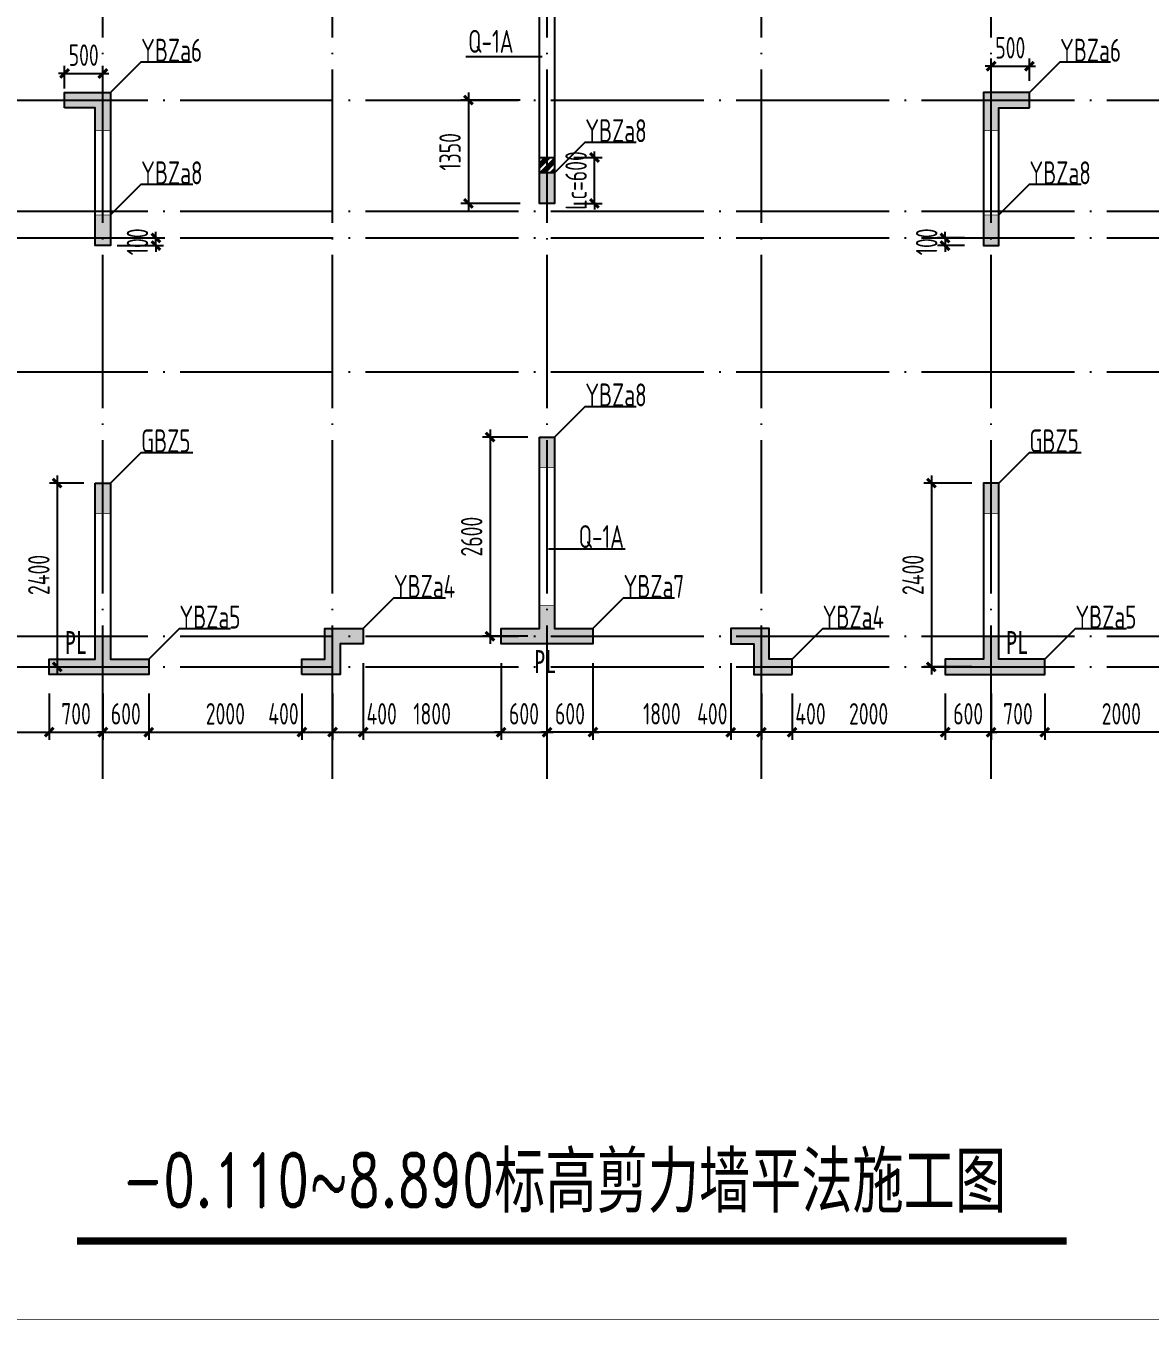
# Model space of a CAD drawing. Extents: x 154268 to 5133249, y -1832900 to 601179.
# Drawn here: x 462998 to 477679, y 571333 to 588232 of the extents above; entities that cross this region are included whole.
import ezdxf
from ezdxf.enums import TextEntityAlignment as Align

# ---------------------------------------------------------------- set-up
doc = ezdxf.new("R2010")
doc.units = 0
doc.header["$LTSCALE"] = 1000
doc.linetypes.add('DOTE', pattern=[2.42, 2, -0.2, 0.02, -0.2])
for name, color, linetype in [('A-ANNO-AXIS', 94, 'Continuous'), ('A-ANNO-DOTE', 15, 'DOTE'), ('DIM', 3, 'Continuous'), ('HZ', 2, 'Continuous'), ('S-FLOOR-说明', 7, 'Continuous'), ('S-WALL-DE-标注', 7, 'Continuous'), ('S-WALL-砼墙', 60, 'Continuous'), ('S-WALL-编号', 7, 'Continuous'), ('WCOL', 7, 'Continuous'), ('WCOL_HATCH', 251, 'Continuous'), ('WCOL_NUM', 7, 'Continuous'), ('梁原位标注', 7, 'Continuous')]:
    doc.layers.add(name, color=color, linetype=linetype)
doc.styles.add('DD', font='romand__.ttf', dxfattribs={"width": 0.7, "bigfont": 'HZTXT.SHX'})
doc.styles.add('TSSD_Dimension', font='tssdeng.shx', dxfattribs={"width": 0.7, "bigfont": 'Hztxt.shx'})
doc.styles.add('TSSD_Label', font='tssdeng.shx', dxfattribs={"width": 0.7, "bigfont": 'hztxt.shx'})
doc.styles.add('TY1', font='')
doc.styles.get('TY1').set_extended_font_data('SimSun')
doc.dimstyles.new('TSSD_100_100$0', dxfattribs={"dimtxt": 280, "dimasz": 80, "dimexe": 100, "dimexo": 250, "dimgap": 100, "dimtad": 1, "dimdec": 0, "dimzin": 0, "dimdsep": 46, "dimtxsty": 'TSSD_Dimension', "dimblk": 'ARCHTICK', "dimcen": 0, "dimdle": 100, "dimclrd": 3, "dimclre": 3, "dimclrt": 7, "dimadec": 0, "dimazin": 0, "dimtfac": 1, "dimtdec": 0, "dimtix": 1, "dimtmove": 2, "dimatfit": 3, "dimldrblk": 'ARCHTICK', "dimfxl": 100, "dimtolj": 1, "dimtzin": 0, "dimarcsym": 0})

# ---------------------------------------------------------------- blocks, each defined once
blk = doc.blocks.new('T4zw1')
at = {"layer": 'A-ANNO-DOTE'}
for p, q in [((1572757, -2354199), (1572757, -2338823)), ((1575757, -2354199), (1575757, -2338823)), ((1578557, -2354199), (1578557, -2338823)), ((1581357, -2354199), (1581357, -2338823)), ((1584357, -2354199), (1584357, -2338823)), ((1554406, -2345337), (1601542, -2345337)), ((1554406, -2346787), (1601542, -2346787)), ((1554406, -2347137), (1601542, -2347137)), ((1554406, -2348887), (1601542, -2348887)), ((1554406, -2352337), (1601542, -2352337)), ((1554406, -2352737), (1601542, -2352737))]:
    blk.add_line(p, q, dxfattribs=at)
blk = doc.blocks.new('_ArchTick')
at = {"color": 0, "linetype": 'ByBlock', "const_width": 0.5}
blk.add_lwpolyline([(-0.71, -0.71), (0.71, 0.71)], dxfattribs=at)
blk = doc.blocks.new('*D219')
at = {"layer": 'Defpoints', "color": 0, "transparency": 16777216}
for p in [(14280, 753), (16280, 753), (16280, 0)]:
    blk.add_point(p, dxfattribs=at)
at = {"layer": 'DIM', "color": 3, "lineweight": -2, "transparency": 16777216}
for p, q in [((14280, 503), (14280, -100)), ((16280, 503), (16280, -100)), ((14180, 0), (16380, 0))]:
    blk.add_line(p, q, dxfattribs=at)
at = {"layer": 'DIM', "color": 3, "lineweight": -2, "transparency": 16777216, "xscale": 80, "yscale": 80, "zscale": 80, "rotation": 180}
blk.add_blockref('_ArchTick', (14280, 0), dxfattribs=at)
at = {"layer": 'DIM', "color": 3, "lineweight": -2, "transparency": 16777216, "xscale": 80, "yscale": 80, "zscale": 80}
blk.add_blockref('_ArchTick', (16280, 0), dxfattribs=at)
at = {"layer": 'DIM', "color": 7, "transparency": 16777216, "insert": (15280, 240), "char_height": 280, "attachment_point": 5, "style": 'TSSD_Dimension'}
blk.add_mtext('\\A1;2000', dxfattribs=at)
blk = doc.blocks.new('*D220')
at = {"layer": 'Defpoints', "color": 0, "transparency": 16777216}
for p in [(16280, 753), (16980, 753), (16980, 0)]:
    blk.add_point(p, dxfattribs=at)
at = {"layer": 'DIM', "color": 3, "lineweight": -2, "transparency": 16777216}
for p, q in [((16280, 503), (16280, -100)), ((16980, 503), (16980, -100)), ((16180, 0), (17080, 0))]:
    blk.add_line(p, q, dxfattribs=at)
at = {"layer": 'DIM', "color": 3, "lineweight": -2, "transparency": 16777216, "xscale": 80, "yscale": 80, "zscale": 80, "rotation": 180}
blk.add_blockref('_ArchTick', (16280, 0), dxfattribs=at)
at = {"layer": 'DIM', "color": 3, "lineweight": -2, "transparency": 16777216, "xscale": 80, "yscale": 80, "zscale": 80}
blk.add_blockref('_ArchTick', (16980, 0), dxfattribs=at)
at = {"layer": 'DIM', "color": 7, "transparency": 16777216, "insert": (16630, 240), "char_height": 280, "attachment_point": 5, "style": 'TSSD_Dimension'}
blk.add_mtext('\\A1;700', dxfattribs=at)
blk = doc.blocks.new('*D221')
at = {"layer": 'Defpoints', "color": 0, "transparency": 16777216}
for p in [(16980, 753), (17580, 753), (17580, 0)]:
    blk.add_point(p, dxfattribs=at)
at = {"layer": 'DIM', "color": 3, "lineweight": -2, "transparency": 16777216}
for p, q in [((16980, 503), (16980, -100)), ((17580, 503), (17580, -100)), ((16980, 0), (16900, 0)), ((16980, 0), (17580, 0)), ((17580, 0), (17660, 0))]:
    blk.add_line(p, q, dxfattribs=at)
at = {"layer": 'DIM', "color": 3, "lineweight": -2, "transparency": 16777216, "xscale": 80, "yscale": 80, "zscale": 80}
blk.add_blockref('_ArchTick', (16980, 0), dxfattribs=at)
at = {"layer": 'DIM', "color": 3, "lineweight": -2, "transparency": 16777216, "xscale": 80, "yscale": 80, "zscale": 80, "rotation": 180}
blk.add_blockref('_ArchTick', (17580, 0), dxfattribs=at)
at = {"layer": 'DIM', "color": 7, "transparency": 16777216, "insert": (17280, 240), "char_height": 280, "attachment_point": 5, "style": 'TSSD_Dimension'}
blk.add_mtext('\\A1;600', dxfattribs=at)
blk = doc.blocks.new('*D222')
at = {"layer": 'Defpoints', "color": 0, "transparency": 16777216}
for p in [(17580, 753), (19580, 753), (19580, 0)]:
    blk.add_point(p, dxfattribs=at)
at = {"layer": 'DIM', "color": 3, "lineweight": -2, "transparency": 16777216}
for p, q in [((17580, 503), (17580, -100)), ((19580, 503), (19580, -100)), ((17480, 0), (19680, 0))]:
    blk.add_line(p, q, dxfattribs=at)
at = {"layer": 'DIM', "color": 3, "lineweight": -2, "transparency": 16777216, "xscale": 80, "yscale": 80, "zscale": 80, "rotation": 180}
blk.add_blockref('_ArchTick', (17580, 0), dxfattribs=at)
at = {"layer": 'DIM', "color": 3, "lineweight": -2, "transparency": 16777216, "xscale": 80, "yscale": 80, "zscale": 80}
blk.add_blockref('_ArchTick', (19580, 0), dxfattribs=at)
at = {"layer": 'DIM', "color": 7, "transparency": 16777216, "insert": (18580, 240), "char_height": 280, "attachment_point": 5, "style": 'TSSD_Dimension'}
blk.add_mtext('\\A1;2000', dxfattribs=at)
blk = doc.blocks.new('*D223')
at = {"layer": 'Defpoints', "color": 0, "transparency": 16777216}
for p in [(19580, 753), (19980, 753), (19980, 0)]:
    blk.add_point(p, dxfattribs=at)
at = {"layer": 'DIM', "color": 3, "lineweight": -2, "transparency": 16777216}
for p, q in [((19580, 503), (19580, -100)), ((19980, 503), (19980, -100)), ((19480, 0), (20080, 0))]:
    blk.add_line(p, q, dxfattribs=at)
at = {"layer": 'DIM', "color": 3, "lineweight": -2, "transparency": 16777216, "xscale": 80, "yscale": 80, "zscale": 80, "rotation": 180}
blk.add_blockref('_ArchTick', (19580, 0), dxfattribs=at)
at = {"layer": 'DIM', "color": 3, "lineweight": -2, "transparency": 16777216, "xscale": 80, "yscale": 80, "zscale": 80}
blk.add_blockref('_ArchTick', (19980, 0), dxfattribs=at)
at = {"layer": 'DIM', "color": 7, "transparency": 16777216, "insert": (19339, 240), "char_height": 280, "attachment_point": 5, "style": 'TSSD_Dimension'}
blk.add_mtext('\\A1;400', dxfattribs=at)
blk = doc.blocks.new('*D224')
at = {"layer": 'Defpoints', "color": 0, "transparency": 16777216}
for p in [(20380, 1153), (19980, 753), (20380, 0)]:
    blk.add_point(p, dxfattribs=at)
at = {"layer": 'DIM', "color": 3, "lineweight": -2, "transparency": 16777216}
for p, q in [((20380, 903), (20380, -100)), ((19980, 503), (19980, -100)), ((19880, 0), (20480, 0))]:
    blk.add_line(p, q, dxfattribs=at)
at = {"layer": 'DIM', "color": 3, "lineweight": -2, "transparency": 16777216, "xscale": 80, "yscale": 80, "zscale": 80, "rotation": 180}
blk.add_blockref('_ArchTick', (19980, 0), dxfattribs=at)
at = {"layer": 'DIM', "color": 3, "lineweight": -2, "transparency": 16777216, "xscale": 80, "yscale": 80, "zscale": 80}
blk.add_blockref('_ArchTick', (20380, 0), dxfattribs=at)
at = {"layer": 'DIM', "color": 7, "transparency": 16777216, "insert": (20621, 240), "char_height": 280, "attachment_point": 5, "style": 'TSSD_Dimension'}
blk.add_mtext('\\A1;400', dxfattribs=at)
blk = doc.blocks.new('*D225')
at = {"layer": 'Defpoints', "color": 0, "transparency": 16777216}
for p in [(20380, 1153), (22180, 1153), (22180, 0)]:
    blk.add_point(p, dxfattribs=at)
at = {"layer": 'DIM', "color": 3, "lineweight": -2, "transparency": 16777216}
for p, q in [((20380, 903), (20380, -100)), ((22180, 903), (22180, -100)), ((20280, 0), (22280, 0))]:
    blk.add_line(p, q, dxfattribs=at)
at = {"layer": 'DIM', "color": 3, "lineweight": -2, "transparency": 16777216, "xscale": 80, "yscale": 80, "zscale": 80, "rotation": 180}
blk.add_blockref('_ArchTick', (20380, 0), dxfattribs=at)
at = {"layer": 'DIM', "color": 3, "lineweight": -2, "transparency": 16777216, "xscale": 80, "yscale": 80, "zscale": 80}
blk.add_blockref('_ArchTick', (22180, 0), dxfattribs=at)
at = {"layer": 'DIM', "color": 7, "transparency": 16777216, "insert": (21280, 240), "char_height": 280, "attachment_point": 5, "style": 'TSSD_Dimension'}
blk.add_mtext('\\A1;1800', dxfattribs=at)
blk = doc.blocks.new('*D226')
at = {"layer": 'Defpoints', "color": 0, "transparency": 16777216}
for p in [(22180, 1153), (22780, 1153), (22780, 0)]:
    blk.add_point(p, dxfattribs=at)
at = {"layer": 'DIM', "color": 3, "lineweight": -2, "transparency": 16777216}
for p, q in [((22180, 903), (22180, -100)), ((22780, 903), (22780, -100)), ((22180, 0), (22100, 0)), ((22180, 0), (22780, 0)), ((22780, 0), (22860, 0))]:
    blk.add_line(p, q, dxfattribs=at)
at = {"layer": 'DIM', "color": 3, "lineweight": -2, "transparency": 16777216, "xscale": 80, "yscale": 80, "zscale": 80}
blk.add_blockref('_ArchTick', (22180, 0), dxfattribs=at)
at = {"layer": 'DIM', "color": 3, "lineweight": -2, "transparency": 16777216, "xscale": 80, "yscale": 80, "zscale": 80, "rotation": 180}
blk.add_blockref('_ArchTick', (22780, 0), dxfattribs=at)
at = {"layer": 'DIM', "color": 7, "transparency": 16777216, "insert": (22480, 240), "char_height": 280, "attachment_point": 5, "style": 'TSSD_Dimension'}
blk.add_mtext('\\A1;600', dxfattribs=at)
blk = doc.blocks.new('*D273')
at = {"layer": 'Defpoints', "color": 0, "transparency": 16777216}
for p in [(29280, 753), (31280, 753), (29280, 0)]:
    blk.add_point(p, dxfattribs=at)
at = {"layer": 'DIM', "color": 3, "lineweight": -2, "transparency": 16777216}
for p, q in [((29280, 503), (29280, -100)), ((31280, 503), (31280, -100)), ((31380, 0), (29180, 0))]:
    blk.add_line(p, q, dxfattribs=at)
at = {"layer": 'DIM', "color": 3, "lineweight": -2, "transparency": 16777216, "xscale": 80, "yscale": 80, "zscale": 80, "rotation": 180}
blk.add_blockref('_ArchTick', (29280, 0), dxfattribs=at)
at = {"layer": 'DIM', "color": 3, "lineweight": -2, "transparency": 16777216, "xscale": 80, "yscale": 80, "zscale": 80}
blk.add_blockref('_ArchTick', (31280, 0), dxfattribs=at)
at = {"layer": 'DIM', "color": 7, "transparency": 16777216, "insert": (30280, 240), "char_height": 280, "attachment_point": 5, "style": 'TSSD_Dimension'}
blk.add_mtext('\\A1;2000', dxfattribs=at)
blk = doc.blocks.new('*D274')
at = {"layer": 'Defpoints', "color": 0, "transparency": 16777216}
for p in [(28580, 753), (29280, 753), (28580, 0)]:
    blk.add_point(p, dxfattribs=at)
at = {"layer": 'DIM', "color": 3, "lineweight": -2, "transparency": 16777216}
for p, q in [((28580, 503), (28580, -100)), ((29280, 503), (29280, -100)), ((29380, 0), (28480, 0))]:
    blk.add_line(p, q, dxfattribs=at)
at = {"layer": 'DIM', "color": 3, "lineweight": -2, "transparency": 16777216, "xscale": 80, "yscale": 80, "zscale": 80, "rotation": 180}
blk.add_blockref('_ArchTick', (28580, 0), dxfattribs=at)
at = {"layer": 'DIM', "color": 3, "lineweight": -2, "transparency": 16777216, "xscale": 80, "yscale": 80, "zscale": 80}
blk.add_blockref('_ArchTick', (29280, 0), dxfattribs=at)
at = {"layer": 'DIM', "color": 7, "transparency": 16777216, "insert": (28930, 240), "char_height": 280, "attachment_point": 5, "style": 'TSSD_Dimension'}
blk.add_mtext('\\A1;700', dxfattribs=at)
blk = doc.blocks.new('*D275')
at = {"layer": 'Defpoints', "color": 0, "transparency": 16777216}
for p in [(27980, 753), (28580, 753), (27980, 0)]:
    blk.add_point(p, dxfattribs=at)
at = {"layer": 'DIM', "color": 3, "lineweight": -2, "transparency": 16777216}
for p, q in [((27980, 503), (27980, -100)), ((28580, 503), (28580, -100)), ((27980, 0), (27900, 0)), ((28580, 0), (27980, 0)), ((28580, 0), (28660, 0))]:
    blk.add_line(p, q, dxfattribs=at)
at = {"layer": 'DIM', "color": 3, "lineweight": -2, "transparency": 16777216, "xscale": 80, "yscale": 80, "zscale": 80}
blk.add_blockref('_ArchTick', (27980, 0), dxfattribs=at)
at = {"layer": 'DIM', "color": 3, "lineweight": -2, "transparency": 16777216, "xscale": 80, "yscale": 80, "zscale": 80, "rotation": 180}
blk.add_blockref('_ArchTick', (28580, 0), dxfattribs=at)
at = {"layer": 'DIM', "color": 7, "transparency": 16777216, "insert": (28280, 240), "char_height": 280, "attachment_point": 5, "style": 'TSSD_Dimension'}
blk.add_mtext('\\A1;600', dxfattribs=at)
blk = doc.blocks.new('*D276')
at = {"layer": 'Defpoints', "color": 0, "transparency": 16777216}
for p in [(25980, 753), (27980, 753), (25980, 0)]:
    blk.add_point(p, dxfattribs=at)
at = {"layer": 'DIM', "color": 3, "lineweight": -2, "transparency": 16777216}
for p, q in [((25980, 503), (25980, -100)), ((27980, 503), (27980, -100)), ((28080, 0), (25880, 0))]:
    blk.add_line(p, q, dxfattribs=at)
at = {"layer": 'DIM', "color": 3, "lineweight": -2, "transparency": 16777216, "xscale": 80, "yscale": 80, "zscale": 80, "rotation": 180}
blk.add_blockref('_ArchTick', (25980, 0), dxfattribs=at)
at = {"layer": 'DIM', "color": 3, "lineweight": -2, "transparency": 16777216, "xscale": 80, "yscale": 80, "zscale": 80}
blk.add_blockref('_ArchTick', (27980, 0), dxfattribs=at)
at = {"layer": 'DIM', "color": 7, "transparency": 16777216, "insert": (26980, 240), "char_height": 280, "attachment_point": 5, "style": 'TSSD_Dimension'}
blk.add_mtext('\\A1;2000', dxfattribs=at)
blk = doc.blocks.new('*D277')
at = {"layer": 'Defpoints', "color": 0, "transparency": 16777216}
for p in [(25580, 753), (25980, 753), (25580, 0)]:
    blk.add_point(p, dxfattribs=at)
at = {"layer": 'DIM', "color": 3, "lineweight": -2, "transparency": 16777216}
for p, q in [((25580, 503), (25580, -100)), ((25980, 503), (25980, -100)), ((26080, 0), (25480, 0))]:
    blk.add_line(p, q, dxfattribs=at)
at = {"layer": 'DIM', "color": 3, "lineweight": -2, "transparency": 16777216, "xscale": 80, "yscale": 80, "zscale": 80, "rotation": 180}
blk.add_blockref('_ArchTick', (25580, 0), dxfattribs=at)
at = {"layer": 'DIM', "color": 3, "lineweight": -2, "transparency": 16777216, "xscale": 80, "yscale": 80, "zscale": 80}
blk.add_blockref('_ArchTick', (25980, 0), dxfattribs=at)
at = {"layer": 'DIM', "color": 7, "transparency": 16777216, "insert": (26221, 240), "char_height": 280, "attachment_point": 5, "style": 'TSSD_Dimension'}
blk.add_mtext('\\A1;400', dxfattribs=at)
blk = doc.blocks.new('*D278')
at = {"layer": 'Defpoints', "color": 0, "transparency": 16777216}
for p in [(25180, 1153), (25580, 753), (25180, 0)]:
    blk.add_point(p, dxfattribs=at)
at = {"layer": 'DIM', "color": 3, "lineweight": -2, "transparency": 16777216}
for p, q in [((25180, 903), (25180, -100)), ((25580, 503), (25580, -100)), ((25680, 0), (25080, 0))]:
    blk.add_line(p, q, dxfattribs=at)
at = {"layer": 'DIM', "color": 3, "lineweight": -2, "transparency": 16777216, "xscale": 80, "yscale": 80, "zscale": 80, "rotation": 180}
blk.add_blockref('_ArchTick', (25180, 0), dxfattribs=at)
at = {"layer": 'DIM', "color": 3, "lineweight": -2, "transparency": 16777216, "xscale": 80, "yscale": 80, "zscale": 80}
blk.add_blockref('_ArchTick', (25580, 0), dxfattribs=at)
at = {"layer": 'DIM', "color": 7, "transparency": 16777216, "insert": (24939, 240), "char_height": 280, "attachment_point": 5, "style": 'TSSD_Dimension'}
blk.add_mtext('\\A1;400', dxfattribs=at)
blk = doc.blocks.new('*D279')
at = {"layer": 'Defpoints', "color": 0, "transparency": 16777216}
for p in [(23380, 1153), (25180, 1153), (23380, 0)]:
    blk.add_point(p, dxfattribs=at)
at = {"layer": 'DIM', "color": 3, "lineweight": -2, "transparency": 16777216}
for p, q in [((23380, 903), (23380, -100)), ((25180, 903), (25180, -100)), ((25280, 0), (23280, 0))]:
    blk.add_line(p, q, dxfattribs=at)
at = {"layer": 'DIM', "color": 3, "lineweight": -2, "transparency": 16777216, "xscale": 80, "yscale": 80, "zscale": 80, "rotation": 180}
blk.add_blockref('_ArchTick', (23380, 0), dxfattribs=at)
at = {"layer": 'DIM', "color": 3, "lineweight": -2, "transparency": 16777216, "xscale": 80, "yscale": 80, "zscale": 80}
blk.add_blockref('_ArchTick', (25180, 0), dxfattribs=at)
at = {"layer": 'DIM', "color": 7, "transparency": 16777216, "insert": (24280, 240), "char_height": 280, "attachment_point": 5, "style": 'TSSD_Dimension'}
blk.add_mtext('\\A1;1800', dxfattribs=at)
blk = doc.blocks.new('*D280')
at = {"layer": 'Defpoints', "color": 0, "transparency": 16777216}
for p in [(22780, 1153), (23380, 1153), (22780, 0)]:
    blk.add_point(p, dxfattribs=at)
at = {"layer": 'DIM', "color": 3, "lineweight": -2, "transparency": 16777216}
for p, q in [((22780, 903), (22780, -100)), ((23380, 903), (23380, -100)), ((22780, 0), (22700, 0)), ((23380, 0), (22780, 0)), ((23380, 0), (23460, 0))]:
    blk.add_line(p, q, dxfattribs=at)
at = {"layer": 'DIM', "color": 3, "lineweight": -2, "transparency": 16777216, "xscale": 80, "yscale": 80, "zscale": 80}
blk.add_blockref('_ArchTick', (22780, 0), dxfattribs=at)
at = {"layer": 'DIM', "color": 3, "lineweight": -2, "transparency": 16777216, "xscale": 80, "yscale": 80, "zscale": 80, "rotation": 180}
blk.add_blockref('_ArchTick', (23380, 0), dxfattribs=at)
at = {"layer": 'DIM', "color": 7, "transparency": 16777216, "insert": (23080, 240), "char_height": 280, "attachment_point": 5, "style": 'TSSD_Dimension'}
blk.add_mtext('\\A1;600', dxfattribs=at)
blk = doc.blocks.new('*D284')
at = {"layer": 'Defpoints', "color": 0, "transparency": 16777216}
for p in [(16980, 8600), (16480, 8153), (16980, 8153)]:
    blk.add_point(p, dxfattribs=at)
at = {"layer": 'DIM', "color": 3, "lineweight": -2, "transparency": 16777216}
for p, q in [((16480, 8403), (16480, 8700)), ((16980, 8403), (16980, 8700)), ((16480, 8600), (16400, 8600)), ((16480, 8600), (16980, 8600)), ((16980, 8600), (17060, 8600))]:
    blk.add_line(p, q, dxfattribs=at)
at = {"layer": 'DIM', "color": 3, "lineweight": -2, "transparency": 16777216, "xscale": 80, "yscale": 80, "zscale": 80}
blk.add_blockref('_ArchTick', (16480, 8600), dxfattribs=at)
at = {"layer": 'DIM', "color": 3, "lineweight": -2, "transparency": 16777216, "xscale": 80, "yscale": 80, "zscale": 80, "rotation": 180}
blk.add_blockref('_ArchTick', (16980, 8600), dxfattribs=at)
at = {"layer": 'DIM', "color": 7, "transparency": 16777216, "insert": (16730, 8840), "char_height": 280, "attachment_point": 5, "style": 'TSSD_Dimension'}
blk.add_mtext('\\A1;500', dxfattribs=at)
blk = doc.blocks.new('*D285')
at = {"layer": 'Defpoints', "color": 0, "transparency": 16777216}
for p in [(22680, 8253), (21754, 6903), (22680, 6903)]:
    blk.add_point(p, dxfattribs=at)
at = {"layer": 'DIM', "color": 3, "lineweight": -2, "transparency": 16777216}
for p, q in [((21754, 8353), (21754, 6803)), ((22430, 8253), (21654, 8253)), ((22430, 6903), (21654, 6903))]:
    blk.add_line(p, q, dxfattribs=at)
at = {"layer": 'DIM', "color": 3, "lineweight": -2, "transparency": 16777216, "xscale": 80, "yscale": 80, "zscale": 80}
for p, rotation in [((21754, 8253), 90), ((21754, 6903), 270)]:
    blk.add_blockref('_ArchTick', p, dxfattribs=dict(at, rotation=rotation))
at = {"layer": 'DIM', "color": 7, "transparency": 16777216, "insert": (21514, 7578), "char_height": 280, "attachment_point": 5, "rotation": 90, "style": 'TSSD_Dimension'}
blk.add_mtext('\\A1;1350', dxfattribs=at)
blk = doc.blocks.new('*D290')
at = {"layer": 'Defpoints', "color": 0, "transparency": 16777216}
for p in [(16980, 3253), (16209, 853), (16384, 853)]:
    blk.add_point(p, dxfattribs=at)
at = {"layer": 'DIM', "color": 3, "lineweight": -2, "transparency": 16777216}
for p, q in [((16730, 3253), (16284, 3253)), ((16384, 3353), (16384, 753)), ((16459, 853), (16484, 853))]:
    blk.add_line(p, q, dxfattribs=at)
at = {"layer": 'DIM', "color": 3, "lineweight": -2, "transparency": 16777216, "xscale": 80, "yscale": 80, "zscale": 80}
for p, rotation in [((16384, 3253), 90), ((16384, 853), 270)]:
    blk.add_blockref('_ArchTick', p, dxfattribs=dict(at, rotation=rotation))
at = {"layer": 'DIM', "color": 7, "transparency": 16777216, "insert": (16144, 2053), "char_height": 280, "attachment_point": 5, "rotation": 90, "style": 'TSSD_Dimension'}
blk.add_mtext('\\A1;2400', dxfattribs=at)
blk = doc.blocks.new('*D318')
at = {"layer": 'Defpoints', "color": 0, "transparency": 16777216}
for p in [(28480, 6453), (27978, 6353), (28480, 6353)]:
    blk.add_point(p, dxfattribs=at)
at = {"layer": 'DIM', "color": 3, "lineweight": -2, "transparency": 16777216}
for p, q in [((28230, 6453), (27878, 6453)), ((27978, 6453), (27978, 6533)), ((27978, 6453), (27978, 6353)), ((28230, 6353), (27878, 6353)), ((27978, 6353), (27978, 6273))]:
    blk.add_line(p, q, dxfattribs=at)
at = {"layer": 'DIM', "color": 3, "lineweight": -2, "transparency": 16777216, "xscale": 80, "yscale": 80, "zscale": 80}
for p, rotation in [((27978, 6453), 270), ((27978, 6353), 90)]:
    blk.add_blockref('_ArchTick', p, dxfattribs=dict(at, rotation=rotation))
at = {"layer": 'DIM', "color": 7, "transparency": 16777216, "insert": (27738, 6403), "char_height": 280, "attachment_point": 5, "rotation": 90, "style": 'TSSD_Dimension'}
blk.add_mtext('\\A1;100', dxfattribs=at)
blk = doc.blocks.new('*D321')
at = {"layer": 'Defpoints', "color": 0, "transparency": 16777216}
for p in [(29080, 8696), (28580, 8253), (29080, 8253)]:
    blk.add_point(p, dxfattribs=at)
at = {"layer": 'DIM', "color": 3, "lineweight": -2, "transparency": 16777216}
for p, q in [((28580, 8503), (28580, 8796)), ((29080, 8503), (29080, 8796)), ((28580, 8696), (28500, 8696)), ((28580, 8696), (29080, 8696)), ((29080, 8696), (29160, 8696))]:
    blk.add_line(p, q, dxfattribs=at)
at = {"layer": 'DIM', "color": 3, "lineweight": -2, "transparency": 16777216, "xscale": 80, "yscale": 80, "zscale": 80}
blk.add_blockref('_ArchTick', (28580, 8696), dxfattribs=at)
at = {"layer": 'DIM', "color": 3, "lineweight": -2, "transparency": 16777216, "xscale": 80, "yscale": 80, "zscale": 80, "rotation": 180}
blk.add_blockref('_ArchTick', (29080, 8696), dxfattribs=at)
at = {"layer": 'DIM', "color": 7, "transparency": 16777216, "insert": (28830, 8936), "char_height": 280, "attachment_point": 5, "style": 'TSSD_Dimension'}
blk.add_mtext('\\A1;500', dxfattribs=at)
blk = doc.blocks.new('*D354')
at = {"layer": 'Defpoints', "color": 0, "transparency": 16777216}
for p in [(22780, 3853), (22036, 1253), (22780, 1253)]:
    blk.add_point(p, dxfattribs=at)
at = {"layer": 'DIM', "color": 3, "lineweight": -2, "transparency": 16777216}
for p, q in [((22036, 3953), (22036, 1153)), ((22530, 3853), (21936, 3853)), ((22530, 1253), (21936, 1253))]:
    blk.add_line(p, q, dxfattribs=at)
at = {"layer": 'DIM', "color": 3, "lineweight": -2, "transparency": 16777216, "xscale": 80, "yscale": 80, "zscale": 80}
for p, rotation in [((22036, 3853), 90), ((22036, 1253), 270)]:
    blk.add_blockref('_ArchTick', p, dxfattribs=dict(at, rotation=rotation))
at = {"layer": 'DIM', "color": 7, "transparency": 16777216, "insert": (21796, 2553), "char_height": 280, "attachment_point": 5, "rotation": 90, "style": 'TSSD_Dimension'}
blk.add_mtext('\\A1;2600', dxfattribs=at)
blk = doc.blocks.new('*D355')
at = {"layer": 'Defpoints', "color": 0, "transparency": 16777216}
for p in [(28580, 3253), (27799, 853), (28580, 853)]:
    blk.add_point(p, dxfattribs=at)
at = {"layer": 'DIM', "color": 3, "lineweight": -2, "transparency": 16777216}
for p, q in [((28330, 3253), (27699, 3253)), ((27799, 3353), (27799, 753)), ((28330, 853), (27699, 853))]:
    blk.add_line(p, q, dxfattribs=at)
at = {"layer": 'DIM', "color": 3, "lineweight": -2, "transparency": 16777216, "xscale": 80, "yscale": 80, "zscale": 80}
for p, rotation in [((27799, 3253), 90), ((27799, 853), 270)]:
    blk.add_blockref('_ArchTick', p, dxfattribs=dict(at, rotation=rotation))
at = {"layer": 'DIM', "color": 7, "transparency": 16777216, "insert": (27559, 2053), "char_height": 280, "attachment_point": 5, "rotation": 90, "style": 'TSSD_Dimension'}
blk.add_mtext('\\A1;2400', dxfattribs=at)
blk = doc.blocks.new('*D363')
at = {"layer": 'Defpoints', "color": 0, "transparency": 16777216}
for p in [(16916, 6453), (17672, 6453), (16916, 6353)]:
    blk.add_point(p, dxfattribs=at)
at = {"layer": 'DIM', "color": 3, "lineweight": -2, "transparency": 16777216}
for p, q in [((17166, 6453), (17772, 6453)), ((17672, 6453), (17672, 6533)), ((17672, 6353), (17672, 6453)), ((17166, 6353), (17772, 6353)), ((17672, 6353), (17672, 6273))]:
    blk.add_line(p, q, dxfattribs=at)
at = {"layer": 'DIM', "color": 3, "lineweight": -2, "transparency": 16777216, "xscale": 80, "yscale": 80, "zscale": 80}
for p, rotation in [((17672, 6453), 270), ((17672, 6353), 90)]:
    blk.add_blockref('_ArchTick', p, dxfattribs=dict(at, rotation=rotation))
at = {"layer": 'DIM', "color": 7, "transparency": 16777216, "insert": (17432, 6403), "char_height": 280, "attachment_point": 5, "rotation": 90, "style": 'TSSD_Dimension'}
blk.add_mtext('\\A1;100', dxfattribs=at)
blk = doc.blocks.new('*D3798')
at = {"layer": 'Defpoints', "color": 0, "transparency": 16777216}
for p in [(469903, 586513), (470423, 586513), (469903, 585913)]:
    blk.add_point(p, dxfattribs=at)
at = {"layer": 'DIM', "color": 3, "lineweight": -2, "transparency": 16777216}
for p, q in [((470423, 586513), (470423, 586593)), ((470153, 586513), (470523, 586513)), ((470423, 585913), (470423, 586513)), ((470153, 585913), (470523, 585913)), ((470423, 585913), (470423, 585833))]:
    blk.add_line(p, q, dxfattribs=at)
at = {"layer": 'DIM', "color": 3, "lineweight": -2, "transparency": 16777216, "xscale": 80, "yscale": 80, "zscale": 80}
for p, rotation in [((470423, 586513), 270), ((470423, 585913), 90)]:
    blk.add_blockref('_ArchTick', p, dxfattribs=dict(at, rotation=rotation))
at = {"layer": 'DIM', "color": 7, "transparency": 16777216, "insert": (470183, 586213), "char_height": 280, "attachment_point": 5, "rotation": 90, "style": 'TSSD_Dimension'}
blk.add_mtext('\\A1;Lc=600', dxfattribs=at)
blk = doc.blocks.new('7-4q1a')
at = {"layer": 'S-WALL-砼墙'}
for points in [[(15700, 500), (15700, 700), (17500, 700), (17500, 500), (16700, 500), (16700, -2900), (16500, -2900), (16500, 500)], [(10300, -1650), (10300, -1450), (10900, -1450), (10900, -3450), (10700, -3450), (10700, -1650)], [(22900, -1650), (22900, -1450), (22300, -1450), (22300, -3450), (22500, -3450), (22500, -1650)], [(16500, -5950), (16700, -5950), (16700, -8450), (17200, -8450), (17200, -8650), (16000, -8650), (16000, -8450), (16500, -8450)], [(10700, -6550), (10900, -6550), (10900, -8850), (11400, -8850), (11400, -9050), (10100, -9050), (10100, -8850), (10700, -8850)], [(22500, -6550), (22300, -6550), (22300, -8850), (21800, -8850), (21800, -9050), (23100, -9050), (23100, -8850), (22500, -8850)], [(13400, -9050), (13400, -8850), (13700, -8850), (13700, -8450), (14200, -8450), (14200, -8650), (13900, -8650), (13900, -9050)], [(19800, -9050), (19800, -8850), (19500, -8850), (19500, -8450), (19000, -8450), (19000, -8650), (19300, -8650), (19300, -9050)]]:
    blk.add_lwpolyline(points, close=True, dxfattribs=at)
blk = doc.blocks.new('2T4QBZ4')
at = {"layer": 'DIM'}
for base, p1, p2, picture, middle in [((16980, 8600.5), (16480, 8153.2), (16980, 8153.2), '*D284', (16730, 8840.5)), ((29080, 8695.6), (28580, 8253.2), (29080, 8253.2), '*D321', (28830, 8935.6)), ((22180, 0), (20380, 1153.2), (22180, 1153.2), '*D225', (21280, 240)), ((22780, 0), (22180, 1153.2), (22780, 1153.2), '*D226', (22480, 240)), ((16280, 0), (14280, 753.2), (16280, 753.2), '*D219', (15280, 240)), ((16980, 0), (16280, 753.2), (16980, 753.2), '*D220', (16630, 240)), ((17580, 0), (16980, 753.2), (17580, 753.2), '*D221', (17280, 240)), ((19580, 0), (17580, 753.2), (19580, 753.2), '*D222', (18580, 240))]:
    dim = blk.add_linear_dim(base=base, p1=p1, p2=p2, dimstyle='TSSD_100_100$0', dxfattribs=at)
    dim.commit()
    dim.dimension.update_dxf_attribs({"geometry": picture, "text_midpoint": middle})
for base, p1, p2, angle, picture, middle in [((21753.6, 6903.2), (22680, 8253.2), (22680, 6903.2), 90, '*D285', (21513.6, 7578.2)), ((17672.4, 6453.2), (16916, 6353.2), (16916, 6453.2), 90, '*D363', (17432.4, 6403.2)), ((27977.8, 6353.2), (28480, 6453.2), (28480, 6353.2), 90, '*D318', (27737.8, 6403.2)), ((22035.8, 1253.2), (22780, 3853.2), (22780, 1253.2), 90, '*D354', (21795.8, 2553.2)), ((16383.6, 853.2), (16980, 3253.2), (16208.7, 853.2), 90, '*D290', (16143.6, 2053.2)), ((27798.8, 853.2), (28580, 3253.2), (28580, 853.2), 90, '*D355', (27558.8, 2053.2)), ((22780, 0), (23380, 1153.2), (22780, 1153.2), 180, '*D280', (23080, 240)), ((23380, 0), (25180, 1153.2), (23380, 1153.2), 180, '*D279', (24280, 240)), ((25980, 0), (27980, 753.2), (25980, 753.2), 180, '*D276', (26980, 240)), ((27980, 0), (28580, 753.2), (27980, 753.2), 180, '*D275', (28280, 240)), ((28580, 0), (29280, 753.2), (28580, 753.2), 180, '*D274', (28930, 240)), ((29280, 0), (31280, 753.2), (29280, 753.2), 180, '*D273', (30280, 240))]:
    dim = blk.add_linear_dim(base=base, p1=p1, p2=p2, angle=angle, dimstyle='TSSD_100_100$0', dxfattribs=at)
    dim.commit()
    dim.dimension.update_dxf_attribs({"geometry": picture, "text_midpoint": middle})
for base, p1, p2, picture, middle in [((20380, 0), (19980, 753.2), (20380, 1153.2), '*D224', (20620.9, 240)), ((19980, 0), (19580, 753.2), (19980, 753.2), '*D223', (19339.1, 240))]:
    dim = blk.add_linear_dim(base=base, p1=p1, p2=p2, dimstyle='TSSD_100_100$0', dxfattribs=at)
    dim.commit()
    dim.dimension.update_dxf_attribs({"geometry": picture, "text_midpoint": middle, "dimtype": 128})
for base, p1, p2, picture, middle in [((25180, 0), (25580, 753.2), (25180, 1153.2), '*D278', (24939.1, 240)), ((25580, 0), (25980, 753.2), (25580, 753.2), '*D277', (26220.9, 240))]:
    dim = blk.add_linear_dim(base=base, p1=p1, p2=p2, angle=180, dimstyle='TSSD_100_100$0', dxfattribs=at)
    dim.commit()
    dim.dimension.update_dxf_attribs({"geometry": picture, "text_midpoint": middle, "dimtype": 128})

msp = doc.modelspace()

# ---------------------------------------------------------------- hatches: boundary and pattern name
at = {"layer": 'WCOL_HATCH'}
for points in [[(463502.9, 587162.8), (463902.9, 587162.8), (463902.9, 586862.8), (464102.9, 586862.8), (464102.9, 587362.8), (463502.9, 587362.8)], [(475502.9, 586862.8), (475702.9, 586862.8), (475702.9, 587162.8), (476102.9, 587162.8), (476102.9, 587362.8), (475502.9, 587362.8)], [(469702.9, 586312.8), (469702.9, 585912.8), (469902.9, 585912.8), (469902.9, 586312.8)], [(463902.9, 585762.8), (463902.9, 585362.8), (464102.9, 585362.8), (464102.9, 585762.8)], [(475502.9, 585762.8), (475502.9, 585362.8), (475702.9, 585362.8), (475702.9, 585762.8)], [(469902.9, 582462.8), (469902.9, 582862.8), (469702.9, 582862.8), (469702.9, 582462.8)], [(464102.9, 581862.8), (464102.9, 582262.8), (463902.9, 582262.8), (463902.9, 581862.8)], [(475702.9, 581862.8), (475702.9, 582262.8), (475502.9, 582262.8), (475502.9, 581862.8)], [(469202.9, 580162.8), (470402.9, 580162.8), (470402.9, 580362.8), (469902.9, 580362.8), (469902.9, 580662.8), (469702.9, 580662.8), (469702.9, 580362.8), (469202.9, 580362.8)], [(466602.9, 579762.8), (467102.9, 579762.8), (467102.9, 580162.8), (467402.9, 580162.8), (467402.9, 580362.8), (466902.9, 580362.8), (466902.9, 579962.8), (466602.9, 579962.8)], [(472202.9, 580162.8), (472502.9, 580162.8), (472502.9, 579762.8), (473002.9, 579762.8), (473002.9, 579962.8), (472702.9, 579962.8), (472702.9, 580362.8), (472202.9, 580362.8)], [(463302.9, 579762.8), (464602.9, 579762.8), (464602.9, 579962.8), (464102.9, 579962.8), (464102.9, 580262.8), (463902.9, 580262.8), (463902.9, 579962.8), (463302.9, 579962.8)], [(475002.9, 579762.8), (476302.9, 579762.8), (476302.9, 579962.8), (475702.9, 579962.8), (475702.9, 580262.8), (475502.9, 580262.8), (475502.9, 579962.8), (475002.9, 579962.8)]]:
    msp.add_hatch(color=253, dxfattribs=at).paths.add_polyline_path(points)
at = {"layer": '梁原位标注'}
h = msp.add_hatch(dxfattribs=at)
h.set_pattern_fill('ANSI34', color=3, scale=5, style=0)
h.set_pattern_definition([(45, (-3041132.09, 2526935.15), (-67.351921, 67.351921), []), (45, (-3041109.64, 2526935.15), (-67.351921, 67.351921), []), (45, (-3041087.19, 2526935.15), (-67.351921, 67.351921), []), (45, (-3041064.74, 2526935.15), (-67.351921, 67.351921), [])])
h.paths.add_polyline_path([(469702.9, 586512.8), (469902.9, 586512.8), (469902.9, 586312.8), (469702.9, 586312.8)])

# ---------------------------------------------------------------- linework, layer by layer
at = {"layer": 'Defpoints', "const_width": 10}
msp.add_lwpolyline([(441803.6, 571338.3), (515953.6, 571338.3)], dxfattribs=at)
at = {"layer": 'HZ', "const_width": 100}
msp.add_lwpolyline([(463666.2, 572366.3), (476587.9, 572366.3)], dxfattribs=at)
at = {"layer": 'S-WALL-编号', "color": 2}
for p, q in [((469741.1, 587828.8), (468741.7, 587828.8)), ((470823.2, 581397.5), (469823.8, 581397.5))]:
    msp.add_line(p, q, dxfattribs=at)
at = {"layer": 'WCOL', "color": 2, "const_width": 10}
for points in [[(463502.9, 587162.8), (463902.9, 587162.8), (463902.9, 586862.8), (464102.9, 586862.8), (464102.9, 587362.8), (463502.9, 587362.8)], [(475502.9, 586862.8), (475702.9, 586862.8), (475702.9, 587162.8), (476102.9, 587162.8), (476102.9, 587362.8), (475502.9, 587362.8)], [(469702.9, 586312.8), (469702.9, 585912.8), (469902.9, 585912.8), (469902.9, 586312.8)], [(463902.9, 585762.8), (463902.9, 585362.8), (464102.9, 585362.8), (464102.9, 585762.8)], [(475502.9, 585762.8), (475502.9, 585362.8), (475702.9, 585362.8), (475702.9, 585762.8)], [(469902.9, 582462.8), (469902.9, 582862.8), (469702.9, 582862.8), (469702.9, 582462.8)], [(464102.9, 581862.8), (464102.9, 582262.8), (463902.9, 582262.8), (463902.9, 581862.8)], [(475702.9, 581862.8), (475702.9, 582262.8), (475502.9, 582262.8), (475502.9, 581862.8)], [(469202.9, 580162.8), (470402.9, 580162.8), (470402.9, 580362.8), (469902.9, 580362.8), (469902.9, 580662.8), (469702.9, 580662.8), (469702.9, 580362.8), (469202.9, 580362.8)], [(466602.9, 579762.8), (467102.9, 579762.8), (467102.9, 580162.8), (467402.9, 580162.8), (467402.9, 580362.8), (466902.9, 580362.8), (466902.9, 579962.8), (466602.9, 579962.8)], [(472202.9, 580162.8), (472502.9, 580162.8), (472502.9, 579762.8), (473002.9, 579762.8), (473002.9, 579962.8), (472702.9, 579962.8), (472702.9, 580362.8), (472202.9, 580362.8)], [(463302.9, 579762.8), (464602.9, 579762.8), (464602.9, 579962.8), (464102.9, 579962.8), (464102.9, 580262.8), (463902.9, 580262.8), (463902.9, 579962.8), (463302.9, 579962.8)], [(475002.9, 579762.8), (476302.9, 579762.8), (476302.9, 579962.8), (475702.9, 579962.8), (475702.9, 580262.8), (475502.9, 580262.8), (475502.9, 579962.8), (475002.9, 579962.8)]]:
    msp.add_lwpolyline(points, close=True, dxfattribs=at)
at = {"layer": 'WCOL_NUM', "color": 1}
for points in [[(464102.9, 587362.8), (464502.9, 587762.8), (465160.4, 587762.8)], [(476102.9, 587362.8), (476502.9, 587762.8), (477160.4, 587762.8)], [(469902.9, 586312.8), (470302.9, 586712.8), (470969.3, 586712.8)], [(464102.9, 585762.8), (464502.9, 586162.8), (465178.2, 586162.8)], [(475702.9, 585762.8), (476102.9, 586162.8), (476778.2, 586162.8)], [(469902.9, 582862.8), (470302.9, 583262.8), (470969.3, 583262.8)], [(464102.9, 582262.8), (464502.9, 582662.8), (465178.2, 582662.8)], [(475702.9, 582262.8), (476102.9, 582662.8), (476778.2, 582662.8)], [(467402.9, 580362.8), (467802.9, 580762.8), (468478.2, 580762.8)], [(470402.9, 580362.8), (470802.9, 580762.8), (471469.3, 580762.8)], [(464602.9, 579962.8), (465002.9, 580362.8), (465669.3, 580362.8)], [(473002.9, 579962.8), (473402.9, 580362.8), (474078.2, 580362.8)], [(476302.9, 579962.8), (476702.9, 580362.8), (477369.3, 580362.8)]]:
    msp.add_lwpolyline(points, dxfattribs=at)
at = {"layer": '梁原位标注', "color": 3}
msp.add_lwpolyline([(469702.9, 586512.8), (469902.9, 586512.8), (469902.9, 586312.8), (469702.9, 586312.8)], close=True, dxfattribs=at)

# ---------------------------------------------------------------- block references
at = {"layer": 'A-ANNO-AXIS'}
msp.add_blockref('T4zw1', (-1108753.6, 2932599.7), dxfattribs=at)
at = {"layer": 'DIM'}
msp.add_blockref('2T4QBZ4', (447022.9, 579009.6), dxfattribs=at)
at = {"layer": 'S-WALL-砼墙', "color": 3}
msp.add_blockref('7-4q1a', (453202.9, 588812.8), dxfattribs=at)

# ---------------------------------------------------------------- texts
at = {"layer": 'S-FLOOR-说明', "style": 'DD', "width": 0.7}
msp.add_text('-0.110~8.890标高剪力墙平法施工图', height=700, dxfattribs=at).set_placement((470030.8, 572811.2), align=Align.CENTER)
at = {"layer": 'S-WALL-DE-标注', "color": 3, "style": 'TY1', "width": 0.7}
for p in [(463508.2, 580030.9), (475799.7, 580030.9), (469636.7, 579781.9)]:
    msp.add_text('PL', height=300, dxfattribs=at).set_placement(p)
at = {"layer": 'S-WALL-编号', "color": 2, "style": 'TSSD_Label', "width": 0.7}
for p in [(469069.6, 588029.4), (470512, 581563.3)]:
    msp.add_text('Q-1A', height=300, dxfattribs=at).set_placement(p, align=Align.MIDDLE_CENTER)
at = {"layer": 'WCOL_NUM', "color": 1, "style": 'TSSD_Label', "width": 0.7}
for s, p in [('YBZa6', (464502.9, 587762.8)), ('YBZa6', (476502.9, 587762.8)), ('YBZa8', (470302.9, 586712.8)), ('YBZa8', (464502.9, 586162.8)), ('YBZa8', (476102.9, 586162.8)), ('YBZa8', (470302.9, 583262.8)), ('GBZ5', (464502.9, 582662.8)), ('GBZ5', (476102.9, 582662.8)), ('YBZa4', (467802.9, 580762.8)), ('YBZa7', (470802.9, 580762.8)), ('YBZa5', (465002.9, 580362.8)), ('YBZa4', (473402.9, 580362.8)), ('YBZa5', (476702.9, 580362.8))]:
    msp.add_text(s, height=300, dxfattribs=at).set_placement(p)

# ---------------------------------------------------------------- dimensions: what is measured, and where the dimension line sits
at = {"layer": 'DIM'}
dim = msp.add_linear_dim(base=(470422.5, 586512.8), p1=(469902.9, 585912.8), p2=(469902.9, 586512.8), angle=90, text='Lc=<>', dimstyle='TSSD_100_100$0', dxfattribs=at)
dim.commit()
dim.dimension.update_dxf_attribs({"geometry": '*D3798', "text_midpoint": (470182.5, 586212.8)})

doc.saveas('drawing.dxf')
